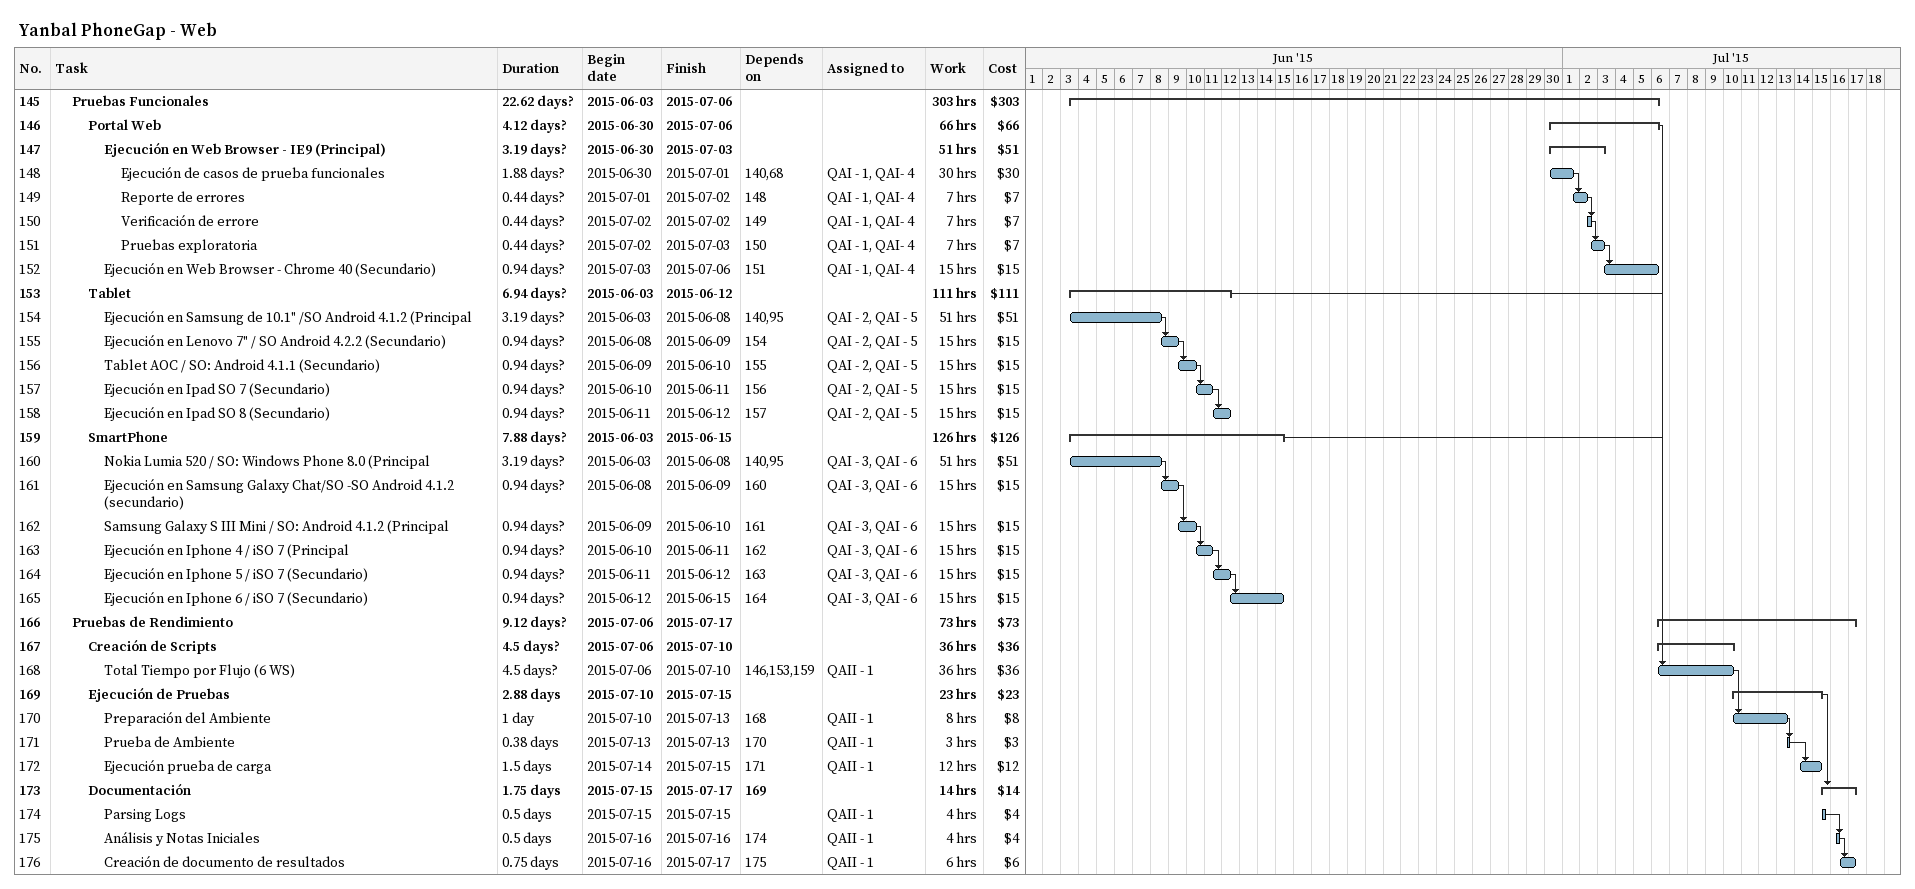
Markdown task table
Yanbal PhoneGap - Web

| ID | Level | Task | Duration | Start | Finish | Predecessors | Resources | Work (h) | Cost ($) |
|---|---|---|---|---|---|---|---|---|---|
| 145 | 2 | **Pruebas Funcionales** | 22.62d? | 2015-06-03 | 2015-07-06 |  |  | 303 | 303 |
| 146 | 3 | **Portal Web** | 4.12d? | 2015-06-30 | 2015-07-06 |  |  | 66 | 66 |
| 147 | 4 | **Ejecución en Web Browser - IE9 (Principal)** | 3.19d? | 2015-06-30 | 2015-07-03 |  |  | 51 | 51 |
| 148 | 5 | Ejecución de casos de prueba funcionales | 1.88d? | 2015-06-30 | 2015-07-01 | 140, 68 | QAI - 1, QAI- 4 | 30 | 30 |
| 149 | 5 | Reporte de errores | 0.44d? | 2015-07-01 | 2015-07-02 | 148 | QAI - 1, QAI- 4 | 7 | 7 |
| 150 | 5 | Verificación de errore | 0.44d? | 2015-07-02 | 2015-07-02 | 149 | QAI - 1, QAI- 4 | 7 | 7 |
| 151 | 5 | Pruebas exploratoria | 0.44d? | 2015-07-02 | 2015-07-03 | 150 | QAI - 1, QAI- 4 | 7 | 7 |
| 152 | 4 | Ejecución en Web Browser - Chrome 40 (Secundario) | 0.94d? | 2015-07-03 | 2015-07-06 | 151 | QAI - 1, QAI- 4 | 15 | 15 |
| 153 | 3 | **Tablet** | 6.94d? | 2015-06-03 | 2015-06-12 |  |  | 111 | 111 |
| 154 | 4 | Ejecución en Samsung de 10.1" /SO Android 4.1.2 (Principal | 3.19d? | 2015-06-03 | 2015-06-08 | 140, 95 | QAI - 2, QAI - 5 | 51 | 51 |
| 155 | 4 | Ejecución en Lenovo 7" / SO Android 4.2.2 (Secundario) | 0.94d? | 2015-06-08 | 2015-06-09 | 154 | QAI - 2, QAI - 5 | 15 | 15 |
| 156 | 4 | Tablet AOC / SO: Android 4.1.1 (Secundario) | 0.94d? | 2015-06-09 | 2015-06-10 | 155 | QAI - 2, QAI - 5 | 15 | 15 |
| 157 | 4 | Ejecución en Ipad SO 7 (Secundario) | 0.94d? | 2015-06-10 | 2015-06-11 | 156 | QAI - 2, QAI - 5 | 15 | 15 |
| 158 | 4 | Ejecución en Ipad SO 8 (Secundario) | 0.94d? | 2015-06-11 | 2015-06-12 | 157 | QAI - 2, QAI - 5 | 15 | 15 |
| 159 | 3 | **SmartPhone** | 7.88d? | 2015-06-03 | 2015-06-15 |  |  | 126 | 126 |
| 160 | 4 | Nokia Lumia 520 / SO: Windows Phone 8.0 (Principal | 3.19d? | 2015-06-03 | 2015-06-08 | 140, 95 | QAI - 3, QAI - 6 | 51 | 51 |
| 161 | 4 | Ejecución en Samsung Galaxy Chat/SO -SO Android 4.1.2 (secundario) | 0.94d? | 2015-06-08 | 2015-06-09 | 160 | QAI - 3, QAI - 6 | 15 | 15 |
| 162 | 4 | Samsung Galaxy S III Mini / SO: Android 4.1.2 (Principal | 0.94d? | 2015-06-09 | 2015-06-10 | 161 | QAI - 3, QAI - 6 | 15 | 15 |
| 163 | 4 | Ejecución en Iphone 4 / iSO 7 (Principal | 0.94d? | 2015-06-10 | 2015-06-11 | 162 | QAI - 3, QAI - 6 | 15 | 15 |
| 164 | 4 | Ejecución en Iphone 5 / iSO 7 (Secundario) | 0.94d? | 2015-06-11 | 2015-06-12 | 163 | QAI - 3, QAI - 6 | 15 | 15 |
| 165 | 4 | Ejecución en Iphone 6 / iSO 7 (Secundario) | 0.94d? | 2015-06-12 | 2015-06-15 | 164 | QAI - 3, QAI - 6 | 15 | 15 |
| 166 | 2 | **Pruebas de Rendimiento** | 9.12d? | 2015-07-06 | 2015-07-17 |  |  | 73 | 73 |
| 167 | 3 | **Creación de Scripts** | 4.5d? | 2015-07-06 | 2015-07-10 |  |  | 36 | 36 |
| 168 | 4 | Total Tiempo por Flujo (6 WS) | 4.5d? | 2015-07-06 | 2015-07-10 | 146, 153, 159 | QAII - 1 | 36 | 36 |
| 169 | 3 | **Ejecución de Pruebas** | 2.88d | 2015-07-10 | 2015-07-15 |  |  | 23 | 23 |
| 170 | 4 | Preparación del Ambiente | 1d | 2015-07-10 | 2015-07-13 | 168 | QAII - 1 | 8 | 8 |
| 171 | 4 | Prueba de Ambiente | 0.38d | 2015-07-13 | 2015-07-13 | 170 | QAII - 1 | 3 | 3 |
| 172 | 4 | Ejecución prueba de carga | 1.5d | 2015-07-14 | 2015-07-15 | 171 | QAII - 1 | 12 | 12 |
| 173 | 3 | **Documentación** | 1.75d | 2015-07-15 | 2015-07-17 | 169 |  | 14 | 14 |
| 174 | 4 | Parsing Logs | 0.5d | 2015-07-15 | 2015-07-15 |  | QAII - 1 | 4 | 4 |
| 175 | 4 | Análisis y Notas Iniciales | 0.5d | 2015-07-16 | 2015-07-16 | 174 | QAII - 1 | 4 | 4 |
| 176 | 4 | Creación de documento de resultados | 0.75d | 2015-07-16 | 2015-07-17 | 175 | QAII - 1 | 6 | 6 |
